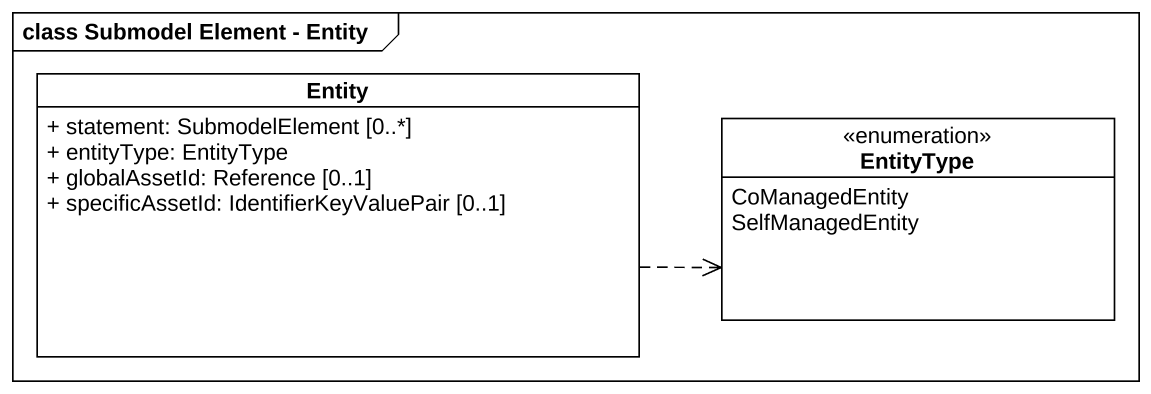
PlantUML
@startuml
mainframe class Submodel Element - Entity
hide circle
hide empty members
skinparam classAttributeIconSize 0
class "Entity" as Entity_ {
  + statement: SubmodelElement [0..*]
  + entityType: EntityType
  + globalAssetId: Reference [0..1]
  + specificAssetId: IdentifierKeyValuePair [0..1]
}
enum EntityType {
  CoManagedEntity
  SelfManagedEntity
}
Entity_ .right.> EntityType
@enduml
